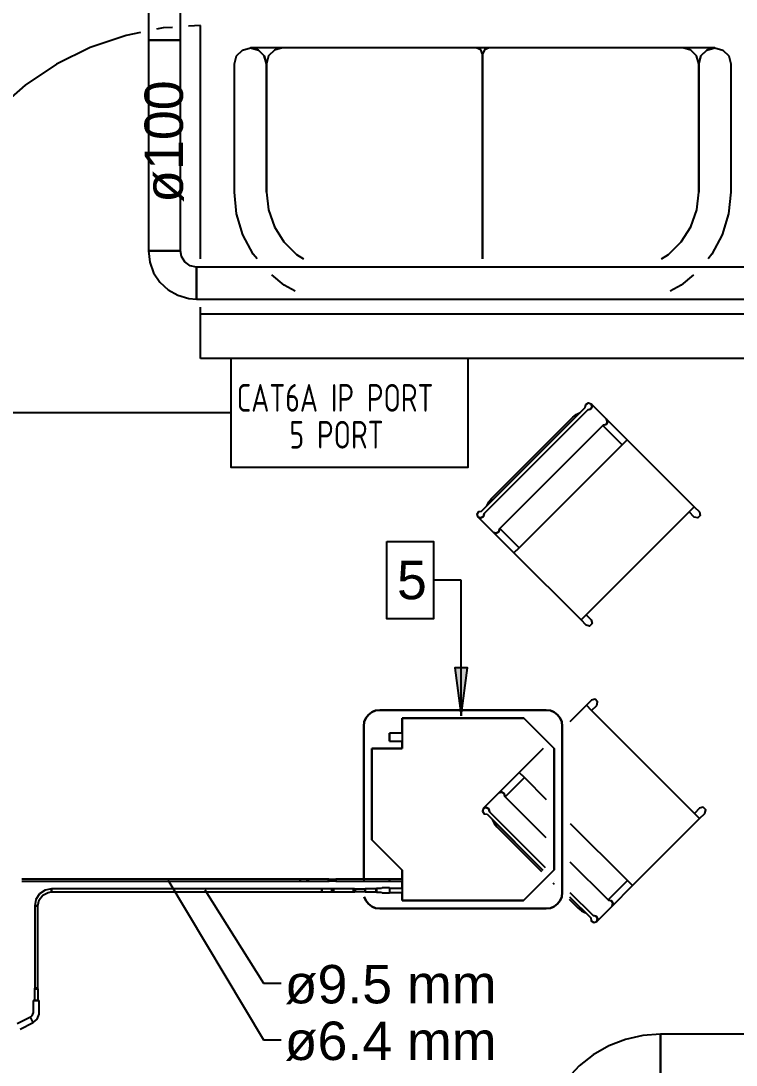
# Model space of a CAD drawing. Extents: x 25325 to 182345, y 3956 to 147305.
# Drawn here: x 91189.053 to 91190.811, y 73649.476 to 73652.044 of the extents above; entities that cross this region are included whole.
import ezdxf

# ---------------------------------------------------------------- set-up
doc = ezdxf.new("R2010")
doc.units = 0
doc.header["$MEASUREMENT"] = 0
doc.layers.add('CAT6A UNDERGROUND PORTS ROUTING', color=1, linetype='CONTINUOUS')
doc.styles.add('PDF Arial', font='arial.ttf')
doc.styles.add('Tabla_100', font='simplex.shx', dxfattribs={"width": 0.7, "height": 20})

# ---------------------------------------------------------------- blocks, each defined once
blk = doc.blocks.new('Sheet-Климатична и вентилационна система офис помещение етаж 4_1')
at = {"layer": 'CAT6A UNDERGROUND PORTS ROUTING', "transparency": 33554687}
blk.add_hatch(color=7, dxfattribs=at).paths.add_polyline_path([(22.1379, 13.0398), (22.1535, 13.1579), (22.1224, 13.1579)])
at = {"layer": 'CAT6A UNDERGROUND PORTS ROUTING', "color": 5, "transparency": 33554687}
for points in [[(21.3694, 14.781), (21.3694, 14.701)], [(21.4482, 14.701), (21.4482, 14.781)], [(21.4088, 14.701), (21.3986, 14.701), (21.3891, 14.701), (21.381, 14.701), (21.3747, 14.701), (21.3708, 14.701), (21.3694, 14.701)], [(21.3694, 14.701), (21.3694, 14.1826)], [(21.3694, 14.701), (21.3708, 14.701), (21.3747, 14.701), (21.381, 14.701), (21.3891, 14.701), (21.3986, 14.701), (21.4088, 14.701)], [(21.4482, 14.701), (21.4468, 14.701), (21.4429, 14.701), (21.4366, 14.701), (21.4285, 14.701), (21.419, 14.701), (21.4088, 14.701)], [(21.4088, 14.701), (21.419, 14.701), (21.4285, 14.701), (21.4366, 14.701), (21.4429, 14.701), (21.4468, 14.701), (21.4482, 14.701)], [(21.4482, 14.1826), (21.4482, 14.701)], [(21.4088, 14.1826), (21.3986, 14.1826), (21.3891, 14.1826), (21.381, 14.1826), (21.3747, 14.1826), (21.3708, 14.1826), (21.3694, 14.1826)], [(21.3694, 14.1826), (21.3727, 14.1551), (21.3822, 14.1292), (21.3975, 14.1061), (21.4178, 14.0873), (21.4419, 14.0737), (21.4685, 14.0661), (21.4875, 14.0645)], [(21.3694, 14.1826), (21.3708, 14.1826), (21.3747, 14.1826), (21.381, 14.1826), (21.3891, 14.1826), (21.3986, 14.1826), (21.4088, 14.1826)], [(21.4482, 14.1826), (21.4468, 14.1826), (21.4429, 14.1826), (21.4366, 14.1826), (21.4285, 14.1826), (21.419, 14.1826), (21.4088, 14.1826)], [(21.4088, 14.1826), (21.419, 14.1826), (21.4285, 14.1826), (21.4366, 14.1826), (21.4429, 14.1826), (21.4468, 14.1826), (21.4482, 14.1826)], [(21.4875, 14.1432), (21.472, 14.1464), (21.4589, 14.1556), (21.4506, 14.1691), (21.4482, 14.1826)], [(23.3478, 14.1432), (21.4875, 14.1432)], [(21.4875, 14.1039), (21.4875, 14.1141), (21.4875, 14.1236), (21.4875, 14.1317), (21.4875, 14.138), (21.4875, 14.1419), (21.4875, 14.1432)], [(21.4875, 14.1432), (21.4875, 14.1419), (21.4875, 14.138), (21.4875, 14.1317), (21.4875, 14.1236), (21.4875, 14.1141), (21.4875, 14.1039)], [(21.4875, 14.0645), (21.4875, 14.0658), (21.4875, 14.0698), (21.4875, 14.076), (21.4875, 14.0842), (21.4875, 14.0937), (21.4875, 14.1039)], [(21.4875, 14.1039), (21.4875, 14.0937), (21.4875, 14.0842), (21.4875, 14.076), (21.4875, 14.0698), (21.4875, 14.0658), (21.4875, 14.0645)], [(21.4875, 14.0645), (23.3478, 14.0645)], [(22.6283, 12.2568), (22.5847, 12.2536), (22.5419, 12.2439), (22.5011, 12.228), (22.4631, 12.2063), (22.4287, 12.1791), (22.3987, 12.1472), (22.3738, 12.1112), (22.3545, 12.0719), (22.3412, 12.0302), (22.3342, 11.987), (22.3331, 11.9616)], [(23.5397, 12.2568), (22.6283, 12.2568)], [(22.6283, 12.1584), (22.6283, 12.1839), (22.6283, 12.2076), (22.6283, 12.228), (22.6283, 12.2436), (22.6283, 12.2535), (22.6283, 12.2568)], [(22.6283, 12.2568), (22.6283, 12.2535), (22.6283, 12.2436), (22.6283, 12.228), (22.6283, 12.2076), (22.6283, 12.1839), (22.6283, 12.1584)]]:
    blk.add_lwpolyline(points, dxfattribs=at)
at = {"layer": 'CAT6A UNDERGROUND PORTS ROUTING', "color": 253, "true_color": 0x9c9c9c, "transparency": 33554687}
for points in [[(21.3143, 14.7128), (21.2265, 14.683)], [(21.3497, 14.7198), (21.3143, 14.7128)], [(21.4052, 14.7309), (21.3891, 14.7277)], [(21.4285, 14.7324), (21.4052, 14.7309)], [(21.4977, 14.7369), (21.4678, 14.735)], [(21.4977, 14.1629), (21.4977, 14.7369)], [(21.2265, 14.683), (21.1433, 14.642)], [(21.5807, 14.6426), (21.586, 14.6623), (21.6004, 14.6767), (21.6201, 14.6819), (21.6398, 14.6767), (21.6542, 14.6623), (21.6594, 14.6426)], [(21.6594, 14.6426), (21.6542, 14.6623), (21.6398, 14.6767), (21.6201, 14.6819)], [(22.7618, 14.6819), (22.683, 14.6819), (22.2067, 14.6819), (22.1752, 14.6819), (21.6988, 14.6819), (21.6201, 14.6819)], [(21.6988, 14.6819), (21.6791, 14.6767), (21.6647, 14.6623), (21.6594, 14.6426)], [(21.6988, 14.6819), (21.6791, 14.6767), (21.6647, 14.6623), (21.6594, 14.6426)], [(22.1909, 14.6662), (22.1863, 14.6773), (22.1752, 14.6819)], [(22.1909, 14.6662), (22.1863, 14.6773), (22.1752, 14.6819)], [(22.2067, 14.6819), (22.1955, 14.6773), (22.1909, 14.6662)], [(22.2067, 14.6819), (22.1955, 14.6773), (22.1909, 14.6662)], [(22.1909, 14.1629), (22.1909, 14.6662), (22.1909, 14.1629)], [(22.7224, 14.6426), (22.7171, 14.6623), (22.7027, 14.6767), (22.683, 14.6819)], [(22.7224, 14.6426), (22.7171, 14.6623), (22.7027, 14.6767), (22.683, 14.6819)], [(22.7224, 14.6426), (22.7277, 14.6623), (22.7421, 14.6767), (22.7618, 14.6819), (22.7815, 14.6767), (22.7959, 14.6623), (22.8011, 14.6426)], [(22.7618, 14.6819), (22.7421, 14.6767), (22.7277, 14.6623), (22.7224, 14.6426)], [(21.1433, 14.642), (21.0663, 14.5905)], [(21.5807, 14.3276), (21.5807, 14.6426)], [(21.6594, 14.3276), (21.6594, 14.6426), (21.6594, 14.3276)], [(22.7224, 14.6426), (22.7224, 14.3276), (22.7224, 14.6426)], [(22.8011, 14.6426), (22.8011, 14.3276)], [(21.0663, 14.5905), (20.9966, 14.5294)], [(21.6367, 14.1629), (21.6271, 14.1745), (21.6017, 14.2222), (21.586, 14.2739), (21.5807, 14.3276)], [(21.6594, 14.3276), (21.6644, 14.2838), (21.6789, 14.2422), (21.7024, 14.2049), (21.7336, 14.1737), (21.7507, 14.1629)], [(21.6594, 14.3276), (21.6644, 14.2838), (21.6789, 14.2422), (21.7024, 14.2049), (21.7336, 14.1737), (21.7507, 14.1629)], [(22.6311, 14.1629), (22.6483, 14.1737), (22.6795, 14.2049), (22.7029, 14.2422), (22.7175, 14.2838), (22.7224, 14.3276)], [(22.6311, 14.1629), (22.6483, 14.1737), (22.6795, 14.2049), (22.7029, 14.2422), (22.7175, 14.2838), (22.7224, 14.3276)], [(22.8011, 14.3276), (22.7958, 14.2739), (22.7802, 14.2222), (22.7547, 14.1745), (22.7452, 14.1629)], [(21.7299, 14.0842), (21.7032, 14.0985), (21.6726, 14.1236)], [(22.7092, 14.1236), (22.6787, 14.0985), (22.6519, 14.0842)], [(21.4977, 14.0283), (21.4977, 14.0448)], [(21.4977, 13.918), (21.4977, 14.0283), (22.8746, 14.0283), (22.8746, 14.0448)], [(23.3675, 13.918), (21.4977, 13.918)], [(22.4581, 13.8068), (22.4959, 13.7691), (22.5464, 13.7186), (22.5337, 13.7059), (22.4862, 13.7534), (22.4871, 13.7543), (22.2323, 13.4995), (22.2331, 13.5004), (22.2806, 13.4528), (22.268, 13.4402), (22.2175, 13.4907), (22.1797, 13.5284)], [(22.1886, 13.5432), (22.4433, 13.798)], [(22.1945, 13.5372), (22.4493, 13.792), (22.1945, 13.5372)], [(22.4433, 13.798), (22.4448, 13.8052), (22.4511, 13.809), (22.4581, 13.8068)], [(22.4493, 13.792), (22.4565, 13.7934), (22.4603, 13.7998), (22.4581, 13.8068)], [(22.4581, 13.8068), (22.4603, 13.7998), (22.4565, 13.7934), (22.4493, 13.792)], [(22.4306, 13.7853), (22.2013, 13.5559)], [(22.2127, 13.5741), (22.4125, 13.7738)], [(22.4125, 13.7738), (22.4209, 13.7806), (22.4306, 13.7853)], [(22.4871, 13.7543), (22.4943, 13.7557), (22.498, 13.762), (22.4959, 13.7691)], [(22.4959, 13.7691), (22.498, 13.762), (22.4943, 13.7557), (22.4871, 13.7543)], [(22.4455, 13.2627), (22.4329, 13.2753), (22.268, 13.4402), (22.2806, 13.4528), (22.5337, 13.7059), (22.5464, 13.7186), (22.7112, 13.5537), (22.6986, 13.541), (22.4455, 13.288), (22.4329, 13.2753), (22.4455, 13.288), (22.4581, 13.2754)], [(22.2013, 13.5559), (22.206, 13.5656), (22.2127, 13.5741)], [(22.1797, 13.5284), (22.1776, 13.5355), (22.1813, 13.5418), (22.1886, 13.5432)], [(22.1797, 13.5284), (22.1868, 13.5263), (22.1931, 13.53), (22.1945, 13.5372)], [(22.1945, 13.5372), (22.1931, 13.53), (22.1868, 13.5263), (22.1797, 13.5284)], [(22.7112, 13.5284), (22.6986, 13.541), (22.7112, 13.5537), (22.7239, 13.5411)], [(22.7239, 13.5411), (22.7262, 13.5324), (22.7198, 13.5261), (22.7112, 13.5284)], [(22.2323, 13.4995), (22.2309, 13.4923), (22.2245, 13.4885), (22.2175, 13.4907)], [(22.2175, 13.4907), (22.2245, 13.4885), (22.2309, 13.4923), (22.2323, 13.4995)], [(22.4581, 13.2754), (22.4604, 13.2667), (22.4541, 13.2604), (22.4455, 13.2627)], [(22.4587, 13.0781), (22.4461, 13.0655), (22.4054, 13.0248)], [(22.4714, 13.0654), (22.4737, 13.0741), (22.4673, 13.0804), (22.4587, 13.0781)], [(22.4066, 12.7752), (22.5469, 12.6349), (22.5596, 12.6222), (22.7245, 12.7871), (22.7118, 12.7997), (22.4588, 13.0528), (22.4461, 13.0655), (22.4588, 13.0528), (22.4714, 13.0654)], [(22.3397, 12.9591), (22.2812, 12.9006), (22.2939, 12.8879), (22.3475, 12.8343)], [(22.3475, 12.7393), (22.2455, 12.8413), (22.2464, 12.8404), (22.2939, 12.8879), (22.2812, 12.9006), (22.2307, 12.8501), (22.193, 12.8123)], [(22.2455, 12.8413), (22.2441, 12.8485), (22.2378, 12.8523), (22.2307, 12.8501)], [(22.2307, 12.8501), (22.2378, 12.8523), (22.2441, 12.8485), (22.2455, 12.8413)], [(22.193, 12.8123), (22.1908, 12.8053), (22.1946, 12.799), (22.2018, 12.7976)], [(22.193, 12.8123), (22.2, 12.8145), (22.2063, 12.8108), (22.2078, 12.8035)], [(22.2078, 12.8035), (22.2063, 12.8108), (22.2, 12.8145), (22.193, 12.8123)], [(22.7244, 12.8123), (22.7118, 12.7997), (22.7245, 12.7871), (22.7371, 12.7997)], [(22.7371, 12.7997), (22.7394, 12.8083), (22.7331, 12.8147), (22.7244, 12.8123)], [(22.2018, 12.7976), (22.3388, 12.6606)], [(22.2078, 12.8035), (22.3447, 12.6666)], [(22.3447, 12.6666), (22.2078, 12.8035)], [(22.2145, 12.7848), (22.2192, 12.7751), (22.226, 12.7667)], [(22.3388, 12.6606), (22.2145, 12.7848)], [(22.226, 12.7667), (22.3354, 12.6572)], [(22.4714, 12.534), (22.5091, 12.5717), (22.5596, 12.6222), (22.5469, 12.6349), (22.4994, 12.5874), (22.5003, 12.5865), (22.4066, 12.6802)], [(22.3672, 12.6321), (22.3666, 12.6327)], [(22.3666, 12.6327), (22.3672, 12.6321)], [(22.3633, 12.6294), (22.3672, 12.6255)], [(22.404, 12.5887), (22.4257, 12.567)], [(22.4439, 12.5555), (22.4053, 12.594)], [(22.4053, 12.594), (22.4566, 12.5428)], [(22.4065, 12.6048), (22.4625, 12.5488), (22.4065, 12.6048)], [(22.5003, 12.5865), (22.5075, 12.5851), (22.5113, 12.5788), (22.5091, 12.5717)], [(22.5091, 12.5717), (22.5113, 12.5788), (22.5075, 12.5851), (22.5003, 12.5865)], [(22.4257, 12.567), (22.4341, 12.5602), (22.4439, 12.5555)], [(22.4566, 12.5428), (22.458, 12.5356), (22.4643, 12.5318), (22.4714, 12.534)], [(22.4625, 12.5488), (22.4698, 12.5473), (22.4735, 12.541), (22.4714, 12.534)], [(22.4714, 12.534), (22.4735, 12.541), (22.4698, 12.5473), (22.4625, 12.5488)]]:
    blk.add_lwpolyline(points, dxfattribs=at)
at = {"layer": 'CAT6A UNDERGROUND PORTS ROUTING', "color": 7, "transparency": 33554687}
for points in [[(21.9553, 13.4687), (22.0702, 13.4687), (22.0702, 13.2781), (21.9553, 13.2781), (21.9553, 13.4687)], [(22.1379, 13.3734), (22.0702, 13.3734)], [(22.1379, 13.0398), (22.1379, 13.3734)], [(22.1379, 13.0398), (22.1535, 13.1579), (22.1224, 13.1579), (22.1379, 13.0398)], [(21.8987, 13.0145), (21.9001, 13.0247), (21.904, 13.0342), (21.9103, 13.0424), (21.9184, 13.0486), (21.9279, 13.0526), (21.9381, 13.0539)], [(21.9381, 13.0539), (21.9279, 13.0526), (21.9184, 13.0486), (21.9103, 13.0424), (21.904, 13.0342), (21.9001, 13.0247), (21.8987, 13.0145)], [(21.9247, 13.0512), (21.923, 13.0509), (21.9216, 13.0499)], [(21.9381, 13.0539), (22.3475, 13.0539)], [(22.3475, 13.0539), (21.9381, 13.0539)], [(22.3475, 13.0539), (21.9381, 13.0539)], [(22.3475, 13.0539), (22.3577, 13.0526), (22.3672, 13.0486), (22.3754, 13.0424), (22.3816, 13.0342), (22.3856, 13.0247), (22.3869, 13.0145)], [(22.3869, 13.0145), (22.3856, 13.0247), (22.3816, 13.0342), (22.3754, 13.0424), (22.3672, 13.0486), (22.3577, 13.0526), (22.3475, 13.0539)], [(22.364, 13.0499), (22.3626, 13.0509), (22.3609, 13.0512)], [(21.9027, 13.031), (21.9017, 13.0296), (21.9014, 13.0279)], [(21.9932, 13.0342), (21.9932, 12.9594)], [(22.2924, 13.0342), (21.9932, 13.0342)], [(21.9932, 13.0342), (22.2924, 13.0342)], [(21.9932, 12.9968), (21.9932, 13.0342)], [(22.3672, 12.9594), (22.2924, 13.0342)], [(22.2924, 13.0342), (22.3672, 12.9594)], [(22.3842, 13.0279), (22.3839, 13.0296), (22.383, 13.031)], [(21.8987, 12.6375), (21.8987, 13.0145)], [(21.8987, 13.0145), (21.8987, 12.6375)], [(21.8987, 13.0145), (21.8987, 12.6375)], [(21.9932, 12.9968), (21.9617, 12.9968)], [(21.9617, 12.9771), (21.9617, 12.9775), (21.9617, 12.9785), (21.9617, 12.98), (21.9617, 12.9821), (21.9617, 12.9844), (21.9617, 12.987), (21.9617, 12.9895), (21.9617, 12.9919), (21.9617, 12.9939), (21.9617, 12.9955), (21.9617, 12.9965), (21.9617, 12.9968)], [(21.9617, 12.9965), (21.9617, 12.9955), (21.9617, 12.9939), (21.9617, 12.9919), (21.9617, 12.9895), (21.9617, 12.987), (21.9617, 12.9844), (21.9617, 12.9821), (21.9617, 12.98), (21.9617, 12.9785), (21.9617, 12.9775)], [(21.9932, 12.9965), (21.9932, 12.9955), (21.9932, 12.9939), (21.9932, 12.9919), (21.9932, 12.9895), (21.9932, 12.987), (21.9932, 12.9844), (21.9932, 12.9821), (21.9932, 12.98), (21.9932, 12.9785), (21.9932, 12.9775)], [(22.3869, 13.0145), (22.3869, 12.6051)], [(22.3869, 12.6051), (22.3869, 13.0145)], [(22.3869, 12.6051), (22.3869, 13.0145)], [(21.9617, 12.9771), (21.9932, 12.9771)], [(21.9932, 12.9594), (21.9932, 12.9771)], [(21.9932, 12.9594), (21.9184, 12.9594)], [(21.9184, 12.9594), (21.9184, 12.735)], [(21.9184, 12.735), (21.9184, 12.9594)], [(21.9184, 12.9594), (21.9932, 12.9594)], [(22.3672, 12.6612), (22.3672, 12.9594)], [(22.3672, 12.9594), (22.3672, 12.6612)], [(21.9184, 12.735), (21.9932, 12.6602)], [(21.9932, 12.6602), (21.9184, 12.735)], [(21.9932, 12.6602), (21.9932, 12.5854)], [(21.9932, 12.6377), (21.9932, 12.6602)], [(22.2914, 12.5854), (22.3672, 12.6612)], [(22.3672, 12.6612), (22.2914, 12.5854)], [(21.4169, 12.6363), (21.6519, 12.2427)], [(21.8987, 12.6374), (21.8987, 12.6334)], [(21.9617, 12.6378), (21.9617, 12.6377)], [(21.9617, 12.6377), (21.9617, 12.6378)], [(21.9932, 12.6378), (21.9617, 12.6378)], [(21.9617, 12.6328), (21.9617, 12.6329), (21.9617, 12.6331), (21.9617, 12.6335), (21.9617, 12.634), (21.9617, 12.6346), (21.9617, 12.6353), (21.9617, 12.6359), (21.9617, 12.6365), (21.9617, 12.6371), (21.9617, 12.6375), (21.9617, 12.6377), (21.9617, 12.6378)], [(21.9617, 12.6329), (21.9617, 12.6328)], [(21.9617, 12.6328), (21.9617, 12.6329)], [(21.9617, 12.6328), (21.9932, 12.6328)], [(21.9932, 12.6154), (21.9932, 12.6329)], [(21.5081, 12.6115), (21.6519, 12.382)], [(21.9932, 12.6154), (21.9617, 12.6154)], [(21.9932, 12.6139), (21.9932, 12.6129), (21.9932, 12.6116), (21.9932, 12.6104), (21.9932, 12.6091), (21.9932, 12.6079), (21.9932, 12.6068)], [(21.9381, 12.5657), (21.9279, 12.5671), (21.9184, 12.571), (21.9103, 12.5773), (21.904, 12.5854), (21.9001, 12.5949)], [(21.9001, 12.5949), (21.904, 12.5854), (21.9103, 12.5773), (21.9184, 12.571), (21.9279, 12.5671), (21.9381, 12.5657)], [(21.9014, 12.5917), (21.9017, 12.59), (21.9027, 12.5886)], [(21.9617, 12.6054), (21.9932, 12.6054)], [(21.9932, 12.5854), (21.9932, 12.6054)], [(21.9932, 12.5854), (22.2914, 12.5854)], [(22.2914, 12.5854), (21.9932, 12.5854)], [(22.3869, 12.6051), (22.3856, 12.5949), (22.3816, 12.5854), (22.3754, 12.5773), (22.3672, 12.571), (22.3577, 12.5671), (22.3475, 12.5657)], [(22.3475, 12.5657), (22.3577, 12.5671), (22.3672, 12.571), (22.3754, 12.5773), (22.3816, 12.5854), (22.3856, 12.5949), (22.3869, 12.6051)], [(22.383, 12.5886), (22.3839, 12.59), (22.3842, 12.5917)], [(21.9216, 12.5697), (21.923, 12.5687), (21.9247, 12.5684)], [(22.3475, 12.5657), (21.9381, 12.5657)], [(21.9381, 12.5657), (22.3475, 12.5657)], [(21.9381, 12.5657), (22.3475, 12.5657)], [(22.3609, 12.5684), (22.3626, 12.5687), (22.364, 12.5697)], [(21.6519, 12.382), (21.6961, 12.382)], [(21.6519, 12.2427), (21.6961, 12.2427)]]:
    blk.add_lwpolyline(points, dxfattribs=at)
at = {"layer": 'CAT6A UNDERGROUND PORTS ROUTING', "color": 6, "transparency": 33554687}
for points in [[(21.7428, 12.6378), (21.0578, 12.6378)], [(21.0578, 12.6328), (21.7428, 12.6328)], [(21.7428, 12.6378), (21.7428, 12.6377)], [(21.7428, 12.6378), (21.7428, 12.6377)], [(21.7428, 12.6377), (21.7428, 12.6378)], [(21.7428, 12.6378), (21.7428, 12.6377), (21.7428, 12.6375), (21.7428, 12.6371), (21.7428, 12.6365), (21.7428, 12.6359), (21.7428, 12.6353)], [(21.7605, 12.6378), (21.7496, 12.6378), (21.7428, 12.6378)], [(21.7428, 12.6353), (21.7428, 12.6359), (21.7428, 12.6365), (21.7428, 12.6371), (21.7428, 12.6375), (21.7428, 12.6377), (21.7428, 12.6378)], [(21.7428, 12.6353), (21.7428, 12.6346), (21.7428, 12.634), (21.7428, 12.6335), (21.7428, 12.6331), (21.7428, 12.6329), (21.7428, 12.6328)], [(21.7428, 12.6328), (21.7428, 12.6329), (21.7428, 12.6331), (21.7428, 12.6335), (21.7428, 12.634), (21.7428, 12.6346), (21.7428, 12.6353)], [(21.7428, 12.6329), (21.7428, 12.6328)], [(21.7428, 12.6328), (21.7428, 12.6329)], [(21.7428, 12.6329), (21.7428, 12.6328)], [(21.7428, 12.6328), (21.755, 12.6328), (21.7605, 12.6328)], [(21.7588, 12.6359), (21.7587, 12.6353)], [(21.7587, 12.6353), (21.7588, 12.6346)], [(21.759, 12.6365), (21.7588, 12.6359)], [(21.7588, 12.6346), (21.759, 12.634)], [(21.7593, 12.6371), (21.759, 12.6365)], [(21.759, 12.634), (21.7593, 12.6335)], [(21.7596, 12.6375), (21.7593, 12.6371)], [(21.7593, 12.6335), (21.7596, 12.6331)], [(21.7623, 12.6353), (21.7622, 12.6346), (21.762, 12.634), (21.7618, 12.6335), (21.7614, 12.6331), (21.761, 12.6329), (21.7605, 12.6328), (21.7601, 12.6329), (21.7596, 12.6331), (21.7595, 12.6332)], [(21.7596, 12.6331), (21.7595, 12.6332)], [(21.7595, 12.6332), (21.7596, 12.6331), (21.7601, 12.6329), (21.7605, 12.6328)], [(21.7605, 12.6378), (21.7601, 12.6377), (21.7596, 12.6375)], [(21.7596, 12.6375), (21.7601, 12.6377), (21.7605, 12.6378), (21.761, 12.6377), (21.7614, 12.6375), (21.7618, 12.6371), (21.762, 12.6365), (21.7622, 12.6359), (21.7623, 12.6353)], [(21.8127, 12.6378), (21.7605, 12.6378)], [(21.7623, 12.6353), (21.7622, 12.6359), (21.762, 12.6365), (21.7618, 12.6371), (21.7614, 12.6375), (21.761, 12.6377), (21.7605, 12.6378)], [(21.7605, 12.6328), (21.761, 12.6329), (21.7614, 12.6331), (21.7618, 12.6335), (21.762, 12.634), (21.7622, 12.6346), (21.7623, 12.6353)], [(21.7605, 12.6328), (21.8127, 12.6328)], [(21.811, 12.6359), (21.8109, 12.6353)], [(21.8109, 12.6353), (21.811, 12.6346)], [(21.8111, 12.6365), (21.811, 12.6359)], [(21.811, 12.6346), (21.8111, 12.634)], [(21.8114, 12.6371), (21.8111, 12.6365)], [(21.8111, 12.634), (21.8114, 12.6335)], [(21.8118, 12.6375), (21.8114, 12.6371)], [(21.8114, 12.6335), (21.8118, 12.6331)], [(21.8122, 12.6377), (21.8118, 12.6375)], [(21.8118, 12.6331), (21.8122, 12.6329)], [(21.8125, 12.6378), (21.8122, 12.6377)], [(21.8122, 12.6329), (21.8125, 12.6328)], [(21.8127, 12.6378), (21.8131, 12.6377), (21.8136, 12.6375), (21.8139, 12.6371), (21.8142, 12.6365), (21.8144, 12.6359), (21.8144, 12.6353)], [(21.8127, 12.6378), (21.8236, 12.6378), (21.8304, 12.6378)], [(21.8144, 12.6353), (21.8144, 12.6359), (21.8142, 12.6365), (21.8139, 12.6371), (21.8136, 12.6375), (21.8131, 12.6377), (21.8127, 12.6378)], [(21.8144, 12.6353), (21.8144, 12.6346), (21.8142, 12.634), (21.8139, 12.6335), (21.8136, 12.6331), (21.8131, 12.6329), (21.8127, 12.6328)], [(21.8127, 12.6328), (21.8131, 12.6329), (21.8136, 12.6331), (21.8139, 12.6335), (21.8142, 12.634), (21.8144, 12.6346), (21.8144, 12.6353)], [(21.8304, 12.6328), (21.8181, 12.6328), (21.8127, 12.6328)], [(21.8304, 12.6377), (21.8304, 12.6378)], [(21.8304, 12.6378), (21.8304, 12.6377)], [(21.9617, 12.6378), (21.8304, 12.6378)], [(21.8304, 12.6353), (21.8304, 12.6359), (21.8304, 12.6365), (21.8304, 12.6371), (21.8304, 12.6375), (21.8304, 12.6377), (21.8304, 12.6378)], [(21.8304, 12.6378), (21.8304, 12.6377), (21.8304, 12.6375), (21.8304, 12.6371), (21.8304, 12.6365), (21.8304, 12.6359), (21.8304, 12.6353)], [(21.8304, 12.6328), (21.8304, 12.6329), (21.8304, 12.6331), (21.8304, 12.6335), (21.8304, 12.634), (21.8304, 12.6346), (21.8304, 12.6353)], [(21.8304, 12.6353), (21.8304, 12.6346), (21.8304, 12.634), (21.8304, 12.6335), (21.8304, 12.6331), (21.8304, 12.6329), (21.8304, 12.6328)], [(21.8304, 12.6328), (21.8304, 12.6329)], [(21.8304, 12.6328), (21.8304, 12.6329)], [(21.8304, 12.6329), (21.8304, 12.6328)], [(21.8304, 12.6328), (21.9617, 12.6328)], [(21.9617, 12.6378), (21.9617, 12.6377)], [(21.9617, 12.6378), (21.9617, 12.6377), (21.9617, 12.6375), (21.9617, 12.6371), (21.9617, 12.6365), (21.9617, 12.6359), (21.9617, 12.6353)], [(21.9617, 12.6353), (21.9617, 12.6346), (21.9617, 12.634), (21.9617, 12.6335), (21.9617, 12.6331), (21.9617, 12.6329), (21.9617, 12.6328)], [(21.9617, 12.6329), (21.9617, 12.6328)], [(21.1311, 12.6141), (21.1151, 12.6109), (21.1017, 12.6018), (21.0928, 12.5881), (21.0898, 12.5729)], [(21.0973, 12.5729), (21.1005, 12.5872), (21.1095, 12.5988), (21.1226, 12.6055), (21.1311, 12.6066)], [(21.1311, 12.614), (21.1311, 12.6141)], [(21.1311, 12.6141), (21.1311, 12.614)], [(21.1311, 12.614), (21.1311, 12.6141)], [(21.7956, 12.6141), (21.1311, 12.6141)], [(21.1311, 12.6104), (21.1311, 12.6113), (21.1311, 12.6122), (21.1311, 12.613), (21.1311, 12.6136), (21.1311, 12.614), (21.1311, 12.6141)], [(21.1311, 12.6141), (21.1311, 12.614), (21.1311, 12.6136), (21.1311, 12.613), (21.1311, 12.6122), (21.1311, 12.6113), (21.1311, 12.6104), (21.1311, 12.6094), (21.1311, 12.6085), (21.1311, 12.6077), (21.1311, 12.6071), (21.1311, 12.6067)], [(21.1311, 12.6067), (21.1311, 12.6071), (21.1311, 12.6077), (21.1311, 12.6085), (21.1311, 12.6094), (21.1311, 12.6104)], [(21.1311, 12.6066), (21.1311, 12.6067)], [(21.1311, 12.6066), (21.7956, 12.6066)], [(21.7956, 12.6141), (21.7956, 12.614)], [(21.7956, 12.6141), (21.7956, 12.614)], [(21.7956, 12.614), (21.7956, 12.6141)], [(21.7956, 12.6141), (21.7956, 12.614), (21.7956, 12.6136), (21.7956, 12.613), (21.7956, 12.6122), (21.7956, 12.6113), (21.7956, 12.6104)], [(21.8221, 12.6141), (21.8091, 12.6141), (21.7956, 12.6141)], [(21.7956, 12.6104), (21.7956, 12.6113), (21.7956, 12.6122), (21.7956, 12.613), (21.7956, 12.6136), (21.7956, 12.614), (21.7956, 12.6141)], [(21.7956, 12.6104), (21.7956, 12.6094), (21.7956, 12.6085), (21.7956, 12.6077), (21.7956, 12.6071), (21.7956, 12.6067), (21.7956, 12.6066)], [(21.7956, 12.6066), (21.7956, 12.6067), (21.7956, 12.6071), (21.7956, 12.6077), (21.7956, 12.6085), (21.7956, 12.6094), (21.7956, 12.6104)], [(21.7956, 12.6067), (21.7956, 12.6066)], [(21.7956, 12.6066), (21.7956, 12.6067)], [(21.7956, 12.6067), (21.7956, 12.6066)], [(21.7956, 12.6066), (21.8107, 12.6066), (21.8221, 12.6066)], [(21.8195, 12.6113), (21.8194, 12.6104)], [(21.8194, 12.6104), (21.8195, 12.6094)], [(21.8198, 12.6122), (21.8195, 12.6113)], [(21.8195, 12.6094), (21.8198, 12.6085)], [(21.8202, 12.613), (21.8198, 12.6122)], [(21.8198, 12.6085), (21.8202, 12.6077)], [(21.8208, 12.6136), (21.8202, 12.613)], [(21.8202, 12.6077), (21.8208, 12.6071)], [(21.8221, 12.6141), (21.8214, 12.614), (21.8208, 12.6136)], [(21.8208, 12.6136), (21.8214, 12.614), (21.8221, 12.6141), (21.8228, 12.614), (21.8234, 12.6136), (21.824, 12.613), (21.8244, 12.6122), (21.8246, 12.6113), (21.8247, 12.6104)], [(21.8208, 12.6071), (21.8214, 12.6067)], [(21.8247, 12.6104), (21.8246, 12.6094), (21.8244, 12.6085), (21.824, 12.6077), (21.8234, 12.6071), (21.8228, 12.6067), (21.8221, 12.6066), (21.8214, 12.6067)], [(21.8214, 12.6067), (21.8221, 12.6066)], [(21.8753, 12.6141), (21.8221, 12.6141)], [(21.8247, 12.6104), (21.8246, 12.6113), (21.8244, 12.6122), (21.824, 12.613), (21.8234, 12.6136), (21.8228, 12.614), (21.8221, 12.6141)], [(21.8221, 12.6066), (21.8228, 12.6067), (21.8234, 12.6071), (21.824, 12.6077), (21.8244, 12.6085), (21.8246, 12.6094), (21.8247, 12.6104)], [(21.8221, 12.6066), (21.8753, 12.6066)], [(21.8727, 12.6113), (21.8726, 12.6104)], [(21.8726, 12.6104), (21.8727, 12.6094)], [(21.873, 12.6122), (21.8727, 12.6113)], [(21.8727, 12.6094), (21.873, 12.6085)], [(21.8734, 12.613), (21.873, 12.6122)], [(21.873, 12.6085), (21.8734, 12.6077)], [(21.874, 12.6136), (21.8734, 12.613)], [(21.8734, 12.6077), (21.874, 12.6071)], [(21.8746, 12.614), (21.874, 12.6136)], [(21.874, 12.6071), (21.8746, 12.6067)], [(21.8751, 12.6141), (21.8746, 12.614)], [(21.8746, 12.6067), (21.8751, 12.6066)], [(21.8753, 12.6141), (21.876, 12.614), (21.8766, 12.6136), (21.8772, 12.613), (21.8776, 12.6122), (21.8778, 12.6113), (21.8779, 12.6104)], [(21.8753, 12.6141), (21.8883, 12.6141), (21.9018, 12.6141)], [(21.8779, 12.6104), (21.8778, 12.6113), (21.8776, 12.6122), (21.8772, 12.613), (21.8766, 12.6136), (21.876, 12.614), (21.8753, 12.6141)], [(21.8779, 12.6104), (21.8778, 12.6094), (21.8776, 12.6085), (21.8772, 12.6077), (21.8766, 12.6071), (21.876, 12.6067), (21.8753, 12.6066)], [(21.8753, 12.6066), (21.876, 12.6067), (21.8766, 12.6071), (21.8772, 12.6077), (21.8776, 12.6085), (21.8778, 12.6094), (21.8779, 12.6104)], [(21.9018, 12.6066), (21.8866, 12.6066), (21.8753, 12.6066)], [(21.9018, 12.614), (21.9018, 12.6141)], [(21.9018, 12.6141), (21.9018, 12.614)], [(21.929, 12.6141), (21.9018, 12.6141)], [(21.9018, 12.6104), (21.9018, 12.6113), (21.9018, 12.6122), (21.9018, 12.613), (21.9018, 12.6136), (21.9018, 12.614), (21.9018, 12.6141)], [(21.9018, 12.6141), (21.9018, 12.614), (21.9018, 12.6136), (21.9018, 12.613), (21.9018, 12.6122), (21.9018, 12.6113), (21.9018, 12.6104)], [(21.9018, 12.6066), (21.9018, 12.6067), (21.9018, 12.6071), (21.9018, 12.6077), (21.9018, 12.6085), (21.9018, 12.6094), (21.9018, 12.6104)], [(21.9018, 12.6104), (21.9018, 12.6094), (21.9018, 12.6085), (21.9018, 12.6077), (21.9018, 12.6071), (21.9018, 12.6067), (21.9018, 12.6066)], [(21.9018, 12.6066), (21.9018, 12.6067)], [(21.9018, 12.6066), (21.9018, 12.6067)], [(21.9018, 12.6067), (21.9018, 12.6066)], [(21.9018, 12.6066), (21.929, 12.6066)], [(21.929, 12.6061), (21.929, 12.6081), (21.929, 12.6121), (21.929, 12.6146), (21.929, 12.6146)], [(21.929, 12.6146), (21.929, 12.6126), (21.929, 12.6086), (21.929, 12.6062), (21.929, 12.6061)], [(21.929, 12.6141), (21.929, 12.614), (21.929, 12.6136), (21.929, 12.613), (21.929, 12.6122), (21.929, 12.6113), (21.929, 12.6104)], [(21.929, 12.6104), (21.929, 12.6113), (21.929, 12.6122)], [(21.929, 12.6104), (21.929, 12.6094), (21.929, 12.6085), (21.929, 12.6077), (21.929, 12.6071), (21.929, 12.6067), (21.929, 12.6066)], [(21.929, 12.6085), (21.929, 12.6094), (21.929, 12.6104)], [(21.9302, 12.6148), (21.9302, 12.6147)], [(21.9302, 12.6147), (21.9302, 12.6148)], [(21.942, 12.6148), (21.9302, 12.6148)], [(21.9302, 12.6148), (21.9302, 12.6147)], [(21.9302, 12.6059), (21.9302, 12.606), (21.9302, 12.6065), (21.9302, 12.6072), (21.9302, 12.6081), (21.9302, 12.6092), (21.9302, 12.6104), (21.9302, 12.6115), (21.9302, 12.6126), (21.9302, 12.6135), (21.9302, 12.6142), (21.9302, 12.6147), (21.9302, 12.6148)], [(21.9302, 12.6146), (21.9302, 12.6126), (21.9302, 12.6086), (21.9302, 12.6062), (21.9302, 12.6061)], [(21.9302, 12.6061), (21.9302, 12.6081), (21.9302, 12.6121), (21.9302, 12.6146), (21.9302, 12.6146)], [(21.9302, 12.6135), (21.9302, 12.6126), (21.9302, 12.6115), (21.9302, 12.6104), (21.9302, 12.6092), (21.9302, 12.6081), (21.9302, 12.6072)], [(21.9436, 12.6164), (21.942, 12.6148)], [(21.9617, 12.6164), (21.9436, 12.6164)], [(21.9617, 12.6164), (21.9617, 12.6161), (21.9617, 12.6155), (21.9617, 12.6146), (21.9617, 12.6134), (21.9617, 12.6119), (21.9617, 12.6104), (21.9617, 12.6088), (21.9617, 12.6074), (21.9617, 12.6061), (21.9617, 12.6052), (21.9617, 12.6046), (21.9617, 12.6044)], [(21.9302, 12.606), (21.9302, 12.6059)], [(21.9302, 12.6059), (21.9302, 12.606)], [(21.9302, 12.606), (21.9302, 12.6059)], [(21.9302, 12.6059), (21.942, 12.6059)], [(21.942, 12.6059), (21.9436, 12.6044)], [(21.9436, 12.6044), (21.9617, 12.6044)], [(21.0898, 12.5729), (21.09, 12.5729)], [(21.0898, 12.5729), (21.09, 12.5729)], [(21.09, 12.5729), (21.0898, 12.5729)], [(21.0898, 12.5729), (21.0898, 12.3698)], [(21.0898, 12.5729), (21.09, 12.5729), (21.0903, 12.5729), (21.0909, 12.5729), (21.0917, 12.5729), (21.0926, 12.5729), (21.0936, 12.5729)], [(21.0972, 12.5729), (21.0968, 12.5729), (21.0962, 12.5729), (21.0955, 12.5729), (21.0946, 12.5729), (21.0936, 12.5729), (21.0926, 12.5729), (21.0917, 12.5729), (21.0909, 12.5729), (21.0903, 12.5729), (21.09, 12.5729), (21.0898, 12.5729)], [(21.0936, 12.5729), (21.0946, 12.5729), (21.0955, 12.5729), (21.0962, 12.5729), (21.0968, 12.5729), (21.0972, 12.5729)], [(21.0972, 12.5729), (21.0973, 12.5729)], [(21.0973, 12.3698), (21.0973, 12.5729)], [(21.0893, 12.3686), (21.0891, 12.3686)], [(21.0891, 12.3686), (21.0893, 12.3686)], [(21.0891, 12.3686), (21.0891, 12.3575)], [(21.0893, 12.3686), (21.0891, 12.3686)], [(21.0891, 12.3686), (21.0893, 12.3686), (21.0897, 12.3686), (21.0904, 12.3686), (21.0913, 12.3686), (21.0924, 12.3686), (21.0936, 12.3686), (21.0948, 12.3686), (21.0958, 12.3686), (21.0968, 12.3686), (21.0975, 12.3686), (21.0979, 12.3686), (21.0981, 12.3686)], [(21.0891, 12.3575), (21.0891, 12.3559)], [(21.0891, 12.3559), (21.0891, 12.3401)], [(21.0894, 12.3698), (21.0913, 12.3698), (21.0954, 12.3698), (21.0978, 12.3698), (21.0978, 12.3698)], [(21.0978, 12.3698), (21.0959, 12.3698), (21.0918, 12.3698), (21.0894, 12.3698), (21.0894, 12.3698)], [(21.0978, 12.3686), (21.0959, 12.3686), (21.0918, 12.3686), (21.0894, 12.3686), (21.0894, 12.3686)], [(21.0894, 12.3686), (21.0913, 12.3686), (21.0954, 12.3686), (21.0978, 12.3686), (21.0978, 12.3686)], [(21.0936, 12.3698), (21.0926, 12.3698), (21.0917, 12.3698), (21.0909, 12.3698), (21.0903, 12.3698), (21.09, 12.3698), (21.0898, 12.3698)], [(21.0968, 12.3686), (21.0958, 12.3686), (21.0948, 12.3686), (21.0936, 12.3686), (21.0924, 12.3686), (21.0913, 12.3686), (21.0904, 12.3686)], [(21.0917, 12.3698), (21.0926, 12.3698), (21.0936, 12.3698)], [(21.0973, 12.3698), (21.0972, 12.3698), (21.0968, 12.3698), (21.0962, 12.3698), (21.0955, 12.3698), (21.0946, 12.3698), (21.0936, 12.3698)], [(21.0936, 12.3698), (21.0946, 12.3698), (21.0955, 12.3698)], [(21.0981, 12.3686), (21.0979, 12.3686)], [(21.0979, 12.3686), (21.0981, 12.3686)], [(21.0981, 12.3686), (21.0979, 12.3686)], [(21.0981, 12.3575), (21.0981, 12.3686)], [(21.0981, 12.3559), (21.0981, 12.3575)], [(21.0981, 12.3401), (21.0981, 12.3559)], [(21.0861, 12.3401), (21.0861, 12.3099)], [(21.0861, 12.3401), (21.0863, 12.3401), (21.0871, 12.3401), (21.0883, 12.3401), (21.0898, 12.3401), (21.0916, 12.3401), (21.0936, 12.3401), (21.0955, 12.3401), (21.0974, 12.3401), (21.0989, 12.3401), (21.1001, 12.3401), (21.1009, 12.3401), (21.1011, 12.3401)], [(21.0892, 12.3401), (21.0883, 12.3401), (21.0871, 12.3401)], [(21.0968, 12.3401), (21.0959, 12.3401), (21.0948, 12.3401), (21.0936, 12.3401), (21.0924, 12.3401), (21.0913, 12.3401), (21.0904, 12.3401)], [(21.1001, 12.3401), (21.0989, 12.3401), (21.098, 12.3401)], [(21.1011, 12.3099), (21.1011, 12.3401)], [(21.0794, 12.299), (21.047, 12.2825)], [(21.0861, 12.3099), (21.083, 12.3017), (21.0794, 12.299)], [(21.0798, 12.2981), (21.0795, 12.2988), (21.0794, 12.299)], [(21.0862, 12.2856), (21.0961, 12.2942), (21.1009, 12.3065), (21.1011, 12.3099)], [(21.0538, 12.2691), (21.0862, 12.2856)], [(21.0811, 12.2956), (21.0804, 12.297), (21.0798, 12.2981)], [(21.0819, 12.294), (21.0811, 12.2956)], [(21.0837, 12.2905), (21.0828, 12.2923), (21.0819, 12.294)], [(21.0862, 12.2856), (21.0861, 12.2858), (21.0857, 12.2865), (21.0852, 12.2875), (21.0845, 12.2889), (21.0837, 12.2905)]]:
    blk.add_lwpolyline(points, dxfattribs=at)
at = {"layer": 'CAT6A UNDERGROUND PORTS ROUTING', "color": 7, "insert": (21.4568, 14.3011), "char_height": 0.094445, "attachment_point": 7, "rotation": 90, "style": 'PDF Arial'}
blk.add_mtext('\\W1.001034;ø100', dxfattribs=at)
at = {"layer": 'CAT6A UNDERGROUND PORTS ROUTING', "color": 7, "char_height": 0.094445, "attachment_point": 7, "style": 'PDF Arial'}
for s, insert in [('\\W1.001554;5', (21.9804, 13.325)), ('\\W1.000588;ø9.5 mm', (21.7044, 12.3301)), ('\\W1.000588;ø6.4 mm', (21.7044, 12.1908))]:
    blk.add_mtext(s, dxfattribs=dict(at, insert=insert))

msp = doc.modelspace()

# ---------------------------------------------------------------- linework, layer by layer
at = {"layer": 'CAT6A UNDERGROUND PORTS ROUTING'}
msp.add_line((91189.5693, 73651.0798), (91186.8859, 73651.0798), dxfattribs=at)
msp.add_lwpolyline([(91189.5693, 73651.2134), (91189.5693, 73650.9462), (91190.1522, 73650.9462), (91190.1522, 73651.2134)], close=True, dxfattribs=at)

# ---------------------------------------------------------------- block references
msp.add_blockref('Sheet-Климатична и вентилационна система офис помещение етаж 4_1', (91167.997, 73637.2953), dxfattribs=at)

# ---------------------------------------------------------------- texts
at = {"layer": 'CAT6A UNDERGROUND PORTS ROUTING', "attachment_point": 1, "style": 'Tabla_100'}
for s, insert, char_height in [('CAT6A IP PORT', (91189.5834, 73651.1508), 0.068034), ('5 PORT', (91189.7131, 73651.0601), 0.06803)]:
    msp.add_mtext_dynamic_manual_height_columns(s, width=3.074449, gutter_width=0.3421, heights=[0], dxfattribs=dict(at, insert=insert, char_height=char_height))

doc.saveas('drawing.dxf')
